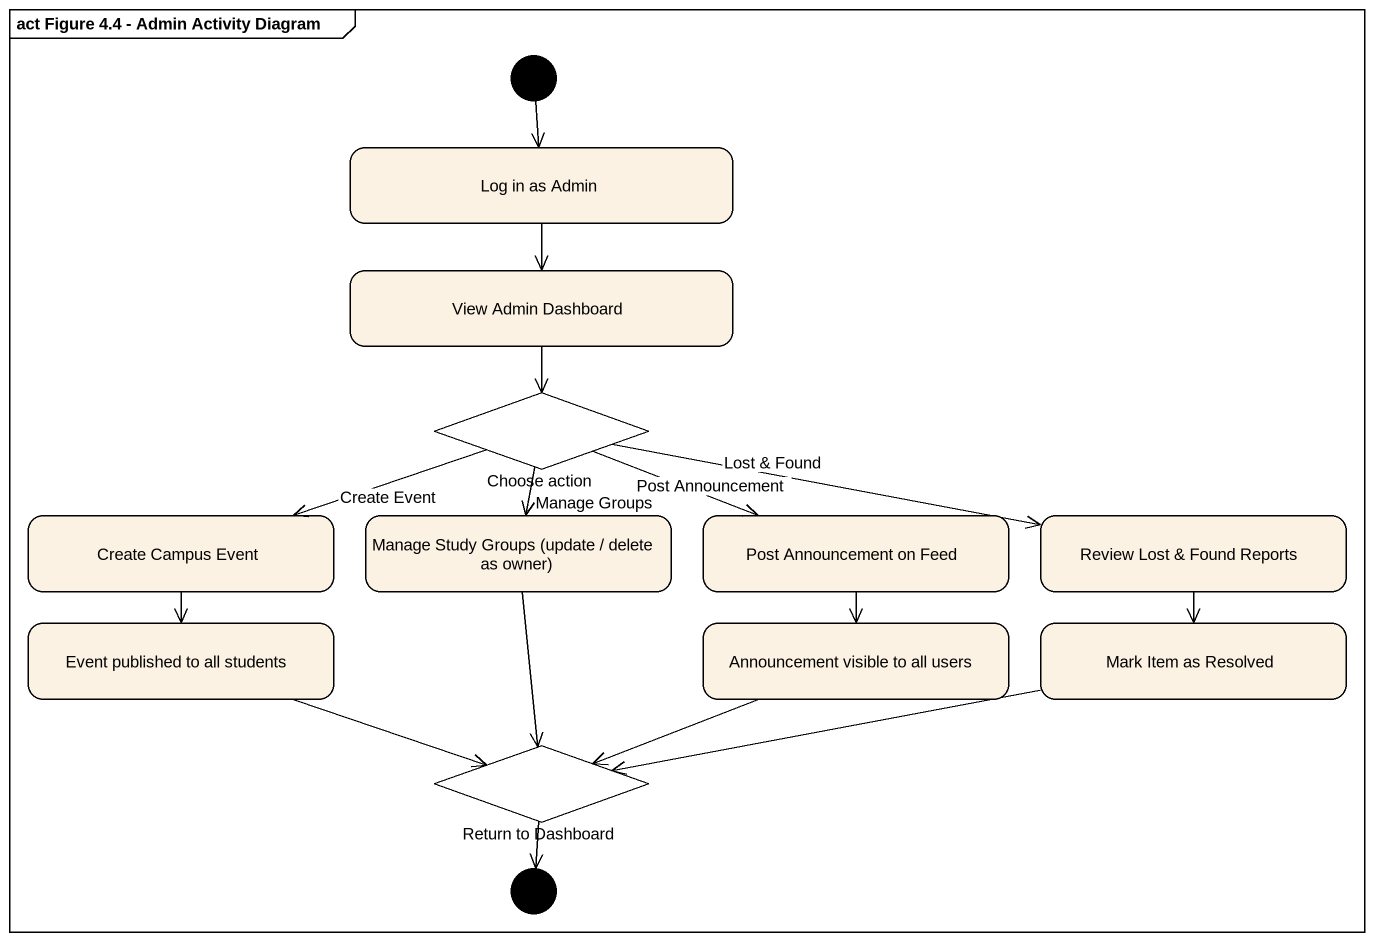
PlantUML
@startuml
mainframe act Figure 4.4 - Admin Activity Diagram
hide empty description
state initial1 <<start>>
state "Log in as Admin" as Log_in_as_Admin
state "View Admin Dashboard" as View_Admin_Dashboard
state "Choose action" as Choose_action <<choice>>
state "Create Campus Event" as Create_Campus_Event
state "Manage Study Groups (update / delete as owner)" as Manage_Study_Groups_update
state "Post Announcement on Feed" as Post_Announcement_on_Feed
state "Review Lost & Found Reports" as Review_Lost_Found_Reports
state "Event published to all students" as Event_published_to_all
state "Announcement visible to all users" as Announcement_visible_to_all
state "Mark Item as Resolved" as Mark_Item_as_Resolved
state "Return to Dashboard" as Return_to_Dashboard <<choice>>
state initial2 <<start>>
initial1 --> Log_in_as_Admin
Log_in_as_Admin --> View_Admin_Dashboard
View_Admin_Dashboard --> Choose_action
Choose_action -left-> Create_Campus_Event : Create Event
Choose_action --> Manage_Study_Groups_update : Manage Groups
Choose_action -right-> Post_Announcement_on_Feed : Post Announcement
Choose_action -right-> Review_Lost_Found_Reports : Lost & Found
Create_Campus_Event --> Event_published_to_all
Manage_Study_Groups_update --> Return_to_Dashboard
Post_Announcement_on_Feed --> Announcement_visible_to_all
Review_Lost_Found_Reports --> Mark_Item_as_Resolved
Event_published_to_all -right-> Return_to_Dashboard
Announcement_visible_to_all -left-> Return_to_Dashboard
Mark_Item_as_Resolved -left-> Return_to_Dashboard
Return_to_Dashboard --> initial2
@enduml
